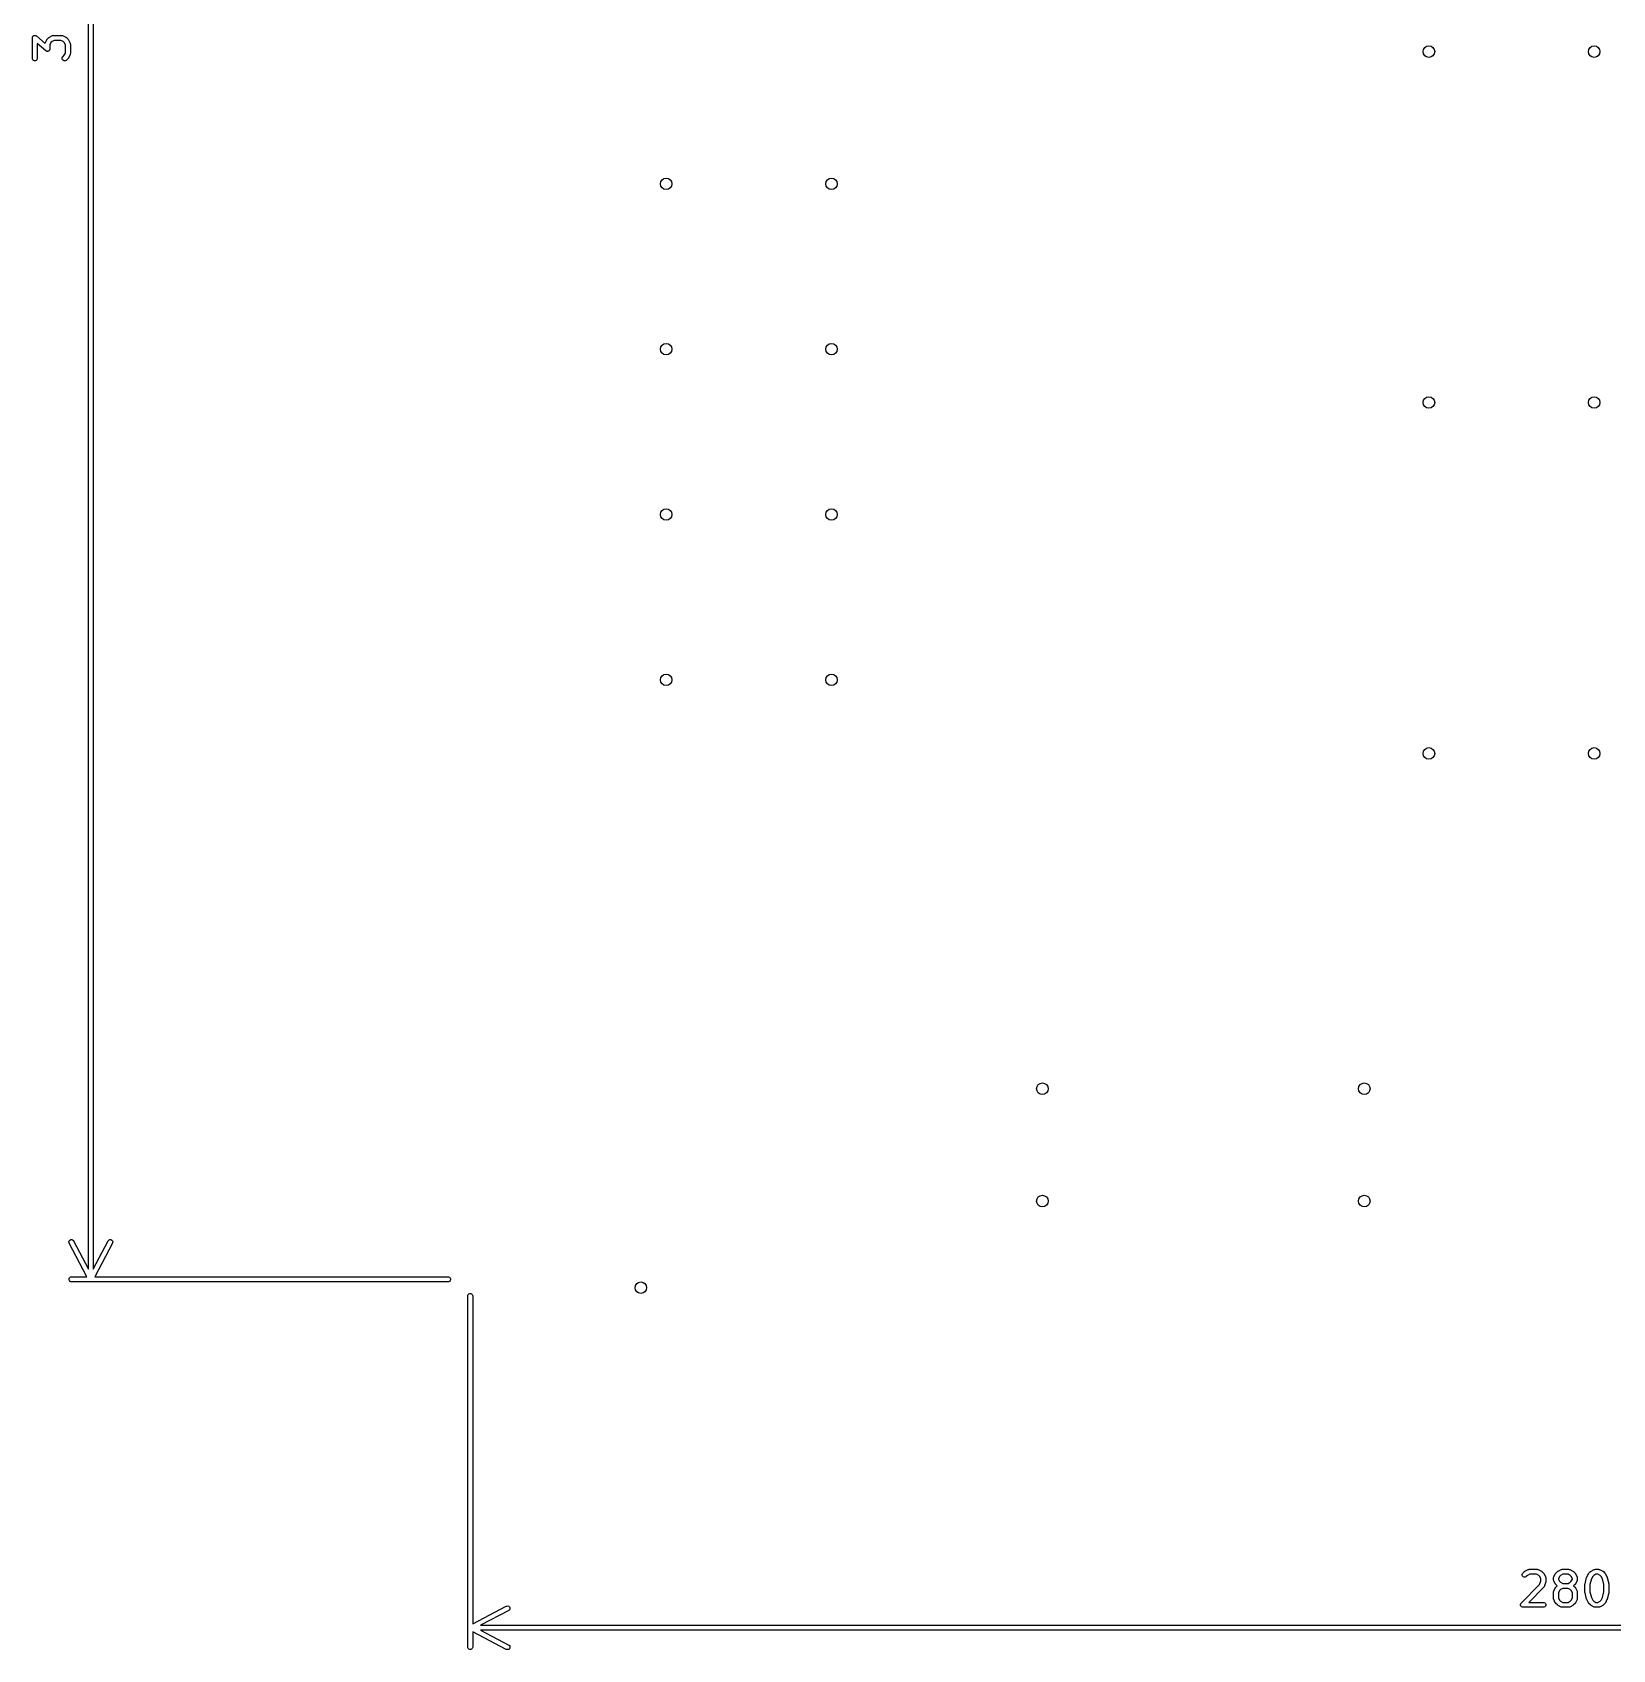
# Model space of a CAD drawing. Extents: x -0.32 to 3.42, y -0.03 to 3.8.
# Drawn here: x -0.325 to 1.557, y -0.031 to 1.895 of the extents above; entities that cross this region are included whole.
import ezdxf

# ---------------------------------------------------------------- set-up
doc = ezdxf.new("R2010")
doc.units = 0
doc.header["$MEASUREMENT"] = 0
doc.layers.add('BLACK', color=7, linetype='CONTINUOUS')

msp = doc.modelspace()

# ---------------------------------------------------------------- linework, layer by layer
at = {"layer": 'BLACK', "linetype": 'CONTINUOUS'}
for p, q in [((-0.258, 0.4221), (-0.258, 3.5979)), ((-0.2521, 3.5979), (-0.2521, 0.4221)), ((-0.3247, 1.8887), (-0.3245, 1.8892)), ((-0.3247, 1.8886), (-0.3247, 1.8887)), ((-0.3247, 1.8885), (-0.3247, 1.8886)), ((-0.3247, 1.8884), (-0.3247, 1.8885)), ((-0.3247, 1.8881), (-0.3247, 1.8884)), ((-0.3247, 1.8638), (-0.3247, 1.8881)), ((-0.3245, 1.8892), (-0.3243, 1.8896)), ((-0.3243, 1.8897), (-0.3242, 1.8898)), ((-0.3243, 1.8896), (-0.3243, 1.8897)), ((-0.3242, 1.8898), (-0.3239, 1.8901)), ((-0.3239, 1.8901), (-0.3236, 1.8905)), ((-0.3236, 1.8905), (-0.3235, 1.8905)), ((-0.3235, 1.8905), (-0.3234, 1.8906)), ((-0.3234, 1.8906), (-0.323, 1.8908)), ((-0.323, 1.8908), (-0.3225, 1.891)), ((-0.3225, 1.891), (-0.3224, 1.891)), ((-0.3224, 1.891), (-0.3223, 1.891)), ((-0.3223, 1.891), (-0.3219, 1.891)), ((-0.3219, 1.891), (-0.3214, 1.8911)), ((-0.3214, 1.8911), (-0.3213, 1.891)), ((-0.3213, 1.891), (-0.3212, 1.891)), ((-0.3212, 1.891), (-0.3207, 1.8909)), ((-0.3207, 1.8909), (-0.3203, 1.8907)), ((-0.3203, 1.8907), (-0.3202, 1.8906)), ((-0.3202, 1.8906), (-0.3201, 1.8906)), ((-0.3201, 1.8906), (-0.3201, 1.8905)), ((-0.3201, 1.8905), (-0.3198, 1.8904)), ((-0.3198, 1.8904), (-0.3096, 1.8814)), ((-0.307, 1.8865), (-0.3051, 1.8884)), ((-0.3051, 1.8884), (-0.3049, 1.8885)), ((-0.3049, 1.8885), (-0.3048, 1.8886)), ((-0.3048, 1.8886), (-0.3047, 1.8887)), ((-0.3047, 1.8887), (-0.3046, 1.8888)), ((-0.3047, 1.8887), (-0.3047, 1.8887)), ((-0.3046, 1.8888), (-0.3043, 1.8889)), ((-0.3043, 1.8889), (-0.3006, 1.8908)), ((-0.3006, 1.8908), (-0.3001, 1.891)), ((-0.3001, 1.891), (-0.2999, 1.891)), ((-0.2999, 1.891), (-0.2998, 1.891)), ((-0.2998, 1.891), (-0.2993, 1.8911)), ((-0.2993, 1.8911), (-0.2899, 1.8911)), ((-0.2899, 1.8911), (-0.2893, 1.891)), ((-0.2893, 1.891), (-0.2892, 1.891)), ((-0.2892, 1.891), (-0.2891, 1.891)), ((-0.2891, 1.891), (-0.2886, 1.8908)), ((-0.2886, 1.8908), (-0.2848, 1.8889)), ((-0.2848, 1.8889), (-0.2846, 1.8888)), ((-0.2846, 1.8888), (-0.2845, 1.8887)), ((-0.2845, 1.8887), (-0.2844, 1.8887)), ((-0.2844, 1.8887), (-0.2843, 1.8886)), ((-0.2843, 1.8886), (-0.2843, 1.8885)), ((-0.2843, 1.8885), (-0.2841, 1.8884)), ((-0.2841, 1.8884), (-0.2822, 1.8865)), ((-0.3087, 1.8728), (-0.3188, 1.8816)), ((-0.3188, 1.8816), (-0.3188, 1.8638)), ((-0.3096, 1.8814), (-0.3094, 1.882)), ((-0.3094, 1.882), (-0.3075, 1.8857)), ((-0.3085, 1.8726), (-0.3087, 1.8728)), ((-0.3084, 1.8726), (-0.3085, 1.8726)), ((-0.3084, 1.8725), (-0.3084, 1.8726)), ((-0.3082, 1.8725), (-0.3084, 1.8725)), ((-0.3078, 1.8723), (-0.3082, 1.8725)), ((-0.3073, 1.8721), (-0.3078, 1.8723)), ((-0.3075, 1.8857), (-0.3074, 1.886)), ((-0.3074, 1.886), (-0.3073, 1.886)), ((-0.3073, 1.8861), (-0.3072, 1.8862)), ((-0.3073, 1.886), (-0.3073, 1.8861)), ((-0.3072, 1.8721), (-0.3073, 1.8721)), ((-0.3072, 1.8863), (-0.307, 1.8865)), ((-0.3072, 1.8862), (-0.3072, 1.8863)), ((-0.3067, 1.8721), (-0.3072, 1.8721)), ((-0.3072, 1.8721), (-0.3072, 1.8721)), ((-0.3062, 1.8721), (-0.3067, 1.8721)), ((-0.3061, 1.8722), (-0.3062, 1.8721)), ((-0.306, 1.8722), (-0.3061, 1.8722)), ((-0.3056, 1.8724), (-0.306, 1.8722)), ((-0.3051, 1.8726), (-0.3056, 1.8724)), ((-0.305, 1.8727), (-0.3051, 1.8726)), ((-0.3051, 1.8726), (-0.3051, 1.8726)), ((-0.3047, 1.873), (-0.305, 1.8727)), ((-0.3043, 1.8734), (-0.3047, 1.873)), ((-0.3042, 1.8735), (-0.3043, 1.8735)), ((-0.3043, 1.8735), (-0.3043, 1.8734)), ((-0.3041, 1.874), (-0.3042, 1.8735)), ((-0.3039, 1.8744), (-0.3041, 1.874)), ((-0.3038, 1.8746), (-0.3039, 1.8746)), ((-0.3039, 1.8746), (-0.3039, 1.8744)), ((-0.3025, 1.8826), (-0.3038, 1.8799)), ((-0.3038, 1.8799), (-0.3038, 1.875)), ((-0.3038, 1.875), (-0.3038, 1.8747)), ((-0.3038, 1.8747), (-0.3038, 1.8746)), ((-0.3013, 1.8838), (-0.3025, 1.8826)), ((-0.2986, 1.8852), (-0.3013, 1.8838)), ((-0.2906, 1.8852), (-0.2986, 1.8852)), ((-0.2879, 1.8838), (-0.2906, 1.8852)), ((-0.2867, 1.8826), (-0.2879, 1.8838)), ((-0.2854, 1.8799), (-0.2867, 1.8826)), ((-0.2867, 1.8674), (-0.2854, 1.8701)), ((-0.2854, 1.8701), (-0.2854, 1.8799)), ((-0.2822, 1.8865), (-0.282, 1.8863)), ((-0.282, 1.8863), (-0.2819, 1.8862)), ((-0.2819, 1.8862), (-0.2819, 1.8861)), ((-0.2819, 1.8861), (-0.2818, 1.886)), ((-0.2818, 1.886), (-0.2818, 1.886)), ((-0.2818, 1.886), (-0.2816, 1.8857)), ((-0.2816, 1.8857), (-0.2798, 1.882)), ((-0.2798, 1.8681), (-0.2816, 1.8643)), ((-0.2798, 1.882), (-0.2795, 1.8814)), ((-0.2795, 1.8686), (-0.2798, 1.8681)), ((-0.2795, 1.8814), (-0.2795, 1.8813)), ((-0.2795, 1.8813), (-0.2795, 1.8812)), ((-0.2795, 1.8812), (-0.2794, 1.8806)), ((-0.2794, 1.8694), (-0.2795, 1.8688)), ((-0.2795, 1.8688), (-0.2795, 1.8687)), ((-0.2795, 1.8687), (-0.2795, 1.8686)), ((-0.2794, 1.8806), (-0.2794, 1.8694)), ((-0.3247, 1.8632), (-0.3247, 1.8638)), ((-0.3242, 1.8621), (-0.3247, 1.8632)), ((-0.3234, 1.8613), (-0.3242, 1.8621)), ((-0.3223, 1.8609), (-0.3234, 1.8613)), ((-0.3212, 1.8609), (-0.3223, 1.8609)), ((-0.3201, 1.8613), (-0.3212, 1.8609)), ((-0.3193, 1.8621), (-0.3201, 1.8613)), ((-0.3189, 1.8632), (-0.3193, 1.8621)), ((-0.3188, 1.8638), (-0.3189, 1.8632)), ((-0.289, 1.8643), (-0.2886, 1.8654)), ((-0.289, 1.8632), (-0.289, 1.8643)), ((-0.2886, 1.8621), (-0.289, 1.8632)), ((-0.2886, 1.8654), (-0.2882, 1.8659)), ((-0.2878, 1.8613), (-0.2886, 1.8621)), ((-0.2882, 1.8659), (-0.2867, 1.8674)), ((-0.2867, 1.8609), (-0.2878, 1.8613)), ((-0.2856, 1.8609), (-0.2867, 1.8609)), ((-0.2845, 1.8613), (-0.2856, 1.8609)), ((-0.2841, 1.8617), (-0.2845, 1.8613)), ((-0.2822, 1.8636), (-0.2841, 1.8617)), ((-0.282, 1.8638), (-0.2822, 1.8636)), ((-0.2819, 1.8638), (-0.282, 1.8638)), ((-0.2818, 1.864), (-0.2819, 1.8639)), ((-0.2819, 1.8639), (-0.2819, 1.8638)), ((-0.2816, 1.8643), (-0.2818, 1.8641)), ((-0.2818, 1.8641), (-0.2818, 1.864)), ((-0.2811, 0.4547), (-0.2807, 0.4558)), ((-0.281, 0.4535), (-0.2811, 0.4547)), ((-0.2807, 0.453), (-0.281, 0.4535)), ((-0.2807, 0.4558), (-0.28, 0.4567)), ((-0.2599, 0.413), (-0.2807, 0.453)), ((-0.28, 0.4567), (-0.2789, 0.4572)), ((-0.2789, 0.4572), (-0.2778, 0.4573)), ((-0.2778, 0.4573), (-0.2767, 0.4569)), ((-0.2767, 0.4569), (-0.2758, 0.4562)), ((-0.2758, 0.4562), (-0.2755, 0.4557)), ((-0.2755, 0.4557), (-0.258, 0.4221)), ((-0.2521, 0.4221), (-0.2346, 0.4557)), ((-0.2293, 0.453), (-0.2502, 0.413)), ((-0.2346, 0.4557), (-0.2342, 0.4562)), ((-0.2342, 0.4562), (-0.2334, 0.4569)), ((-0.2334, 0.4569), (-0.2323, 0.4573)), ((-0.2323, 0.4573), (-0.2311, 0.4572)), ((-0.2311, 0.4572), (-0.2301, 0.4567)), ((-0.2301, 0.4567), (-0.2294, 0.4558)), ((-0.2294, 0.4558), (-0.229, 0.4547)), ((-0.2291, 0.4535), (-0.2293, 0.453)), ((-0.229, 0.4547), (-0.2291, 0.4535)), ((-0.281, 0.4106), (-0.2806, 0.4116)), ((-0.281, 0.4094), (-0.281, 0.4106)), ((-0.2806, 0.4084), (-0.281, 0.4094)), ((-0.2806, 0.4116), (-0.2798, 0.4125)), ((-0.2798, 0.4075), (-0.2806, 0.4084)), ((-0.2798, 0.4125), (-0.2787, 0.4129)), ((-0.2787, 0.4071), (-0.2798, 0.4075)), ((-0.2787, 0.4129), (-0.2781, 0.413)), ((-0.2781, 0.407), (-0.2787, 0.4071)), ((-0.2781, 0.413), (-0.2599, 0.413)), ((0.1703, 0.407), (-0.2781, 0.407)), ((-0.2502, 0.413), (0.1703, 0.413)), ((0.1703, 0.413), (0.1709, 0.4129)), ((0.1709, 0.4071), (0.1703, 0.407)), ((0.1709, 0.4129), (0.172, 0.4125)), ((0.172, 0.4075), (0.1709, 0.4071)), ((0.172, 0.4125), (0.1728, 0.4116)), ((0.1728, 0.4084), (0.172, 0.4075)), ((0.1728, 0.4116), (0.1732, 0.4106)), ((0.1732, 0.4094), (0.1728, 0.4084)), ((0.1732, 0.4106), (0.1732, 0.4094)), ((0.1939, 0.3903), (0.194, 0.3909)), ((0.1939, -0.0281), (0.1939, 0.3903)), ((0.194, 0.3909), (0.1944, 0.392)), ((0.1944, 0.392), (0.1952, 0.3928)), ((0.1952, 0.3928), (0.1963, 0.3932)), ((0.1963, 0.3932), (0.1974, 0.3932)), ((0.1974, 0.3932), (0.1985, 0.3928)), ((0.1985, 0.3928), (0.1993, 0.392)), ((0.1993, 0.392), (0.1997, 0.3909)), ((0.1997, 0.3909), (0.1998, 0.3903)), ((0.1998, 0.3903), (0.1998, -0.0001)), ((1.4496, 0.0586), (1.45, 0.0596)), ((1.4496, 0.0574), (1.4496, 0.0586)), ((1.45, 0.0596), (1.4504, 0.0601)), ((1.4504, 0.0601), (1.4523, 0.062)), ((1.4523, 0.062), (1.4525, 0.0621)), ((1.4525, 0.0621), (1.4526, 0.0622)), ((1.4526, 0.0622), (1.4526, 0.0623)), ((1.4526, 0.0623), (1.4527, 0.0623)), ((1.4527, 0.0623), (1.4528, 0.0623)), ((1.4528, 0.0623), (1.453, 0.0625)), ((1.453, 0.0625), (1.4568, 0.0644)), ((1.4588, 0.0588), (1.4561, 0.0574)), ((1.4568, 0.0644), (1.4573, 0.0646)), ((1.4573, 0.0646), (1.4574, 0.0646)), ((1.4574, 0.0646), (1.4575, 0.0646)), ((1.4575, 0.0646), (1.4581, 0.0647)), ((1.4581, 0.0647), (1.4675, 0.0647)), ((1.4668, 0.0588), (1.4588, 0.0588)), ((1.4695, 0.0574), (1.4668, 0.0588)), ((1.4675, 0.0647), (1.4681, 0.0646)), ((1.4681, 0.0646), (1.4682, 0.0646)), ((1.4682, 0.0646), (1.4683, 0.0646)), ((1.4683, 0.0646), (1.4688, 0.0644)), ((1.4688, 0.0644), (1.4726, 0.0625)), ((1.4726, 0.0625), (1.4728, 0.0623)), ((1.4728, 0.0623), (1.4729, 0.0623)), ((1.4729, 0.0623), (1.473, 0.0623)), ((1.473, 0.0623), (1.4731, 0.0622)), ((1.4731, 0.0622), (1.4731, 0.0621)), ((1.4731, 0.0621), (1.4733, 0.062)), ((1.4733, 0.062), (1.4752, 0.0601)), ((1.4752, 0.0601), (1.4754, 0.0599)), ((1.4754, 0.0599), (1.4754, 0.0598)), ((1.4754, 0.0598), (1.4755, 0.0597)), ((1.4755, 0.0597), (1.4756, 0.0596)), ((1.4756, 0.0596), (1.4756, 0.0596)), ((1.4756, 0.0596), (1.4758, 0.0593)), ((1.4758, 0.0593), (1.4776, 0.0556)), ((1.4873, 0.0556), (1.4892, 0.0593)), ((1.4892, 0.0593), (1.4894, 0.0596)), ((1.4894, 0.0596), (1.4895, 0.0597)), ((1.4894, 0.0596), (1.4894, 0.0596)), ((1.4895, 0.0598), (1.4896, 0.0599)), ((1.4895, 0.0597), (1.4895, 0.0598)), ((1.4896, 0.0599), (1.4898, 0.0601)), ((1.4898, 0.0601), (1.4917, 0.062)), ((1.4917, 0.062), (1.4919, 0.0621)), ((1.4919, 0.0622), (1.492, 0.0623)), ((1.4919, 0.0621), (1.4919, 0.0622)), ((1.492, 0.0623), (1.4921, 0.0623)), ((1.4921, 0.0623), (1.4922, 0.0623)), ((1.4922, 0.0623), (1.4924, 0.0625)), ((1.4924, 0.0625), (1.4962, 0.0644)), ((1.4982, 0.0588), (1.4955, 0.0574)), ((1.4962, 0.0644), (1.4967, 0.0646)), ((1.4967, 0.0646), (1.4968, 0.0646)), ((1.4968, 0.0646), (1.4969, 0.0646)), ((1.4969, 0.0646), (1.4975, 0.0647)), ((1.4975, 0.0647), (1.505, 0.0647)), ((1.5043, 0.0588), (1.4982, 0.0588)), ((1.507, 0.0574), (1.5043, 0.0588)), ((1.505, 0.0647), (1.5056, 0.0646)), ((1.5056, 0.0646), (1.5057, 0.0646)), ((1.5057, 0.0646), (1.5058, 0.0646)), ((1.5058, 0.0646), (1.5063, 0.0644)), ((1.5063, 0.0644), (1.5101, 0.0625)), ((1.5101, 0.0625), (1.5103, 0.0623)), ((1.5103, 0.0623), (1.5104, 0.0623)), ((1.5104, 0.0623), (1.5105, 0.0623)), ((1.5105, 0.0623), (1.5105, 0.0622)), ((1.5105, 0.0622), (1.5106, 0.0621)), ((1.5106, 0.0621), (1.5108, 0.062)), ((1.5108, 0.062), (1.5127, 0.0601)), ((1.5127, 0.0601), (1.5129, 0.0599)), ((1.5129, 0.0599), (1.5129, 0.0598)), ((1.5129, 0.0598), (1.513, 0.0597)), ((1.513, 0.0597), (1.5131, 0.0596)), ((1.5131, 0.0596), (1.5131, 0.0596)), ((1.5131, 0.0596), (1.5133, 0.0593)), ((1.5133, 0.0593), (1.5151, 0.0556)), ((1.5267, 0.0556), (1.5286, 0.0593)), ((1.5286, 0.0593), (1.5287, 0.0596)), ((1.5287, 0.0596), (1.5288, 0.0596)), ((1.5288, 0.0597), (1.5289, 0.0598)), ((1.5288, 0.0596), (1.5288, 0.0597)), ((1.5289, 0.0598), (1.529, 0.0599)), ((1.529, 0.0599), (1.5291, 0.0601)), ((1.5291, 0.0601), (1.531, 0.062)), ((1.531, 0.062), (1.5312, 0.0621)), ((1.5312, 0.0621), (1.5313, 0.0622)), ((1.5313, 0.0622), (1.5314, 0.0623)), ((1.5314, 0.0623), (1.5315, 0.0623)), ((1.5315, 0.0623), (1.5318, 0.0625)), ((1.5315, 0.0623), (1.5315, 0.0623)), ((1.5318, 0.0625), (1.5355, 0.0644)), ((1.5376, 0.0588), (1.5349, 0.0574)), ((1.5355, 0.0644), (1.5361, 0.0646)), ((1.5361, 0.0646), (1.5362, 0.0646)), ((1.5362, 0.0646), (1.5363, 0.0646)), ((1.5363, 0.0646), (1.5369, 0.0647)), ((1.5369, 0.0647), (1.5406, 0.0647)), ((1.5399, 0.0588), (1.5376, 0.0588)), ((1.5426, 0.0574), (1.5399, 0.0588)), ((1.5406, 0.0647), (1.5412, 0.0646)), ((1.5412, 0.0646), (1.5413, 0.0646)), ((1.5413, 0.0646), (1.5414, 0.0646)), ((1.5414, 0.0646), (1.5419, 0.0644)), ((1.5419, 0.0644), (1.5457, 0.0625)), ((1.5457, 0.0625), (1.5459, 0.0623)), ((1.5459, 0.0623), (1.546, 0.0623)), ((1.546, 0.0623), (1.5461, 0.0623)), ((1.5461, 0.0623), (1.5462, 0.0622)), ((1.5462, 0.0622), (1.5462, 0.0621)), ((1.5462, 0.0621), (1.5464, 0.062)), ((1.5464, 0.062), (1.5483, 0.0601)), ((1.5483, 0.0601), (1.5485, 0.0599)), ((1.5485, 0.0599), (1.5486, 0.0598)), ((1.5486, 0.0598), (1.5486, 0.0597)), ((1.5486, 0.0597), (1.5487, 0.0596)), ((1.5487, 0.0596), (1.5487, 0.0596)), ((1.5487, 0.0596), (1.5489, 0.0593)), ((1.5489, 0.0593), (1.5507, 0.0556)), ((1.4485, 0.0245), (1.4705, 0.0465)), ((1.45, 0.0563), (1.4496, 0.0574)), ((1.4509, 0.0555), (1.45, 0.0563)), ((1.4519, 0.0551), (1.4509, 0.0555)), ((1.4531, 0.0551), (1.4519, 0.0551)), ((1.4541, 0.0555), (1.4531, 0.0551)), ((1.4546, 0.0559), (1.4541, 0.0555)), ((1.4561, 0.0574), (1.4546, 0.0559)), ((1.4752, 0.0428), (1.4577, 0.0253)), ((1.4707, 0.0562), (1.4695, 0.0574)), ((1.4705, 0.0465), (1.472, 0.051)), ((1.472, 0.0535), (1.4707, 0.0562)), ((1.472, 0.051), (1.472, 0.0535)), ((1.4756, 0.0432), (1.4752, 0.0428)), ((1.4757, 0.0434), (1.4756, 0.0433)), ((1.4756, 0.0433), (1.4756, 0.0432)), ((1.4759, 0.0439), (1.4757, 0.0434)), ((1.4778, 0.0496), (1.4759, 0.0439)), ((1.4776, 0.0556), (1.4778, 0.055)), ((1.4778, 0.055), (1.4778, 0.0549)), ((1.4778, 0.0549), (1.4779, 0.0548)), ((1.4779, 0.0498), (1.4778, 0.0496)), ((1.4779, 0.0548), (1.4779, 0.0542)), ((1.4779, 0.0542), (1.4779, 0.0505)), ((1.4779, 0.0505), (1.4779, 0.0502)), ((1.4779, 0.0502), (1.4779, 0.0501)), ((1.4779, 0.0501), (1.4779, 0.05)), ((1.4779, 0.05), (1.4779, 0.0499)), ((1.4779, 0.0499), (1.4779, 0.0498)), ((1.487, 0.0542), (1.4871, 0.0548)), ((1.487, 0.0524), (1.487, 0.0542)), ((1.4871, 0.0518), (1.487, 0.0524)), ((1.4871, 0.055), (1.4873, 0.0556)), ((1.4871, 0.0549), (1.4871, 0.055)), ((1.4871, 0.0548), (1.4871, 0.0549)), ((1.4871, 0.0517), (1.4871, 0.0518)), ((1.4871, 0.0516), (1.4871, 0.0517)), ((1.4873, 0.051), (1.4871, 0.0516)), ((1.4871, 0.0381), (1.4873, 0.0387)), ((1.4892, 0.0473), (1.4873, 0.051)), ((1.4873, 0.0387), (1.4892, 0.0424)), ((1.4894, 0.047), (1.4892, 0.0473)), ((1.4892, 0.0424), (1.4894, 0.0427)), ((1.4895, 0.0469), (1.4894, 0.047)), ((1.4894, 0.047), (1.4894, 0.047)), ((1.4894, 0.0427), (1.4894, 0.0428)), ((1.4894, 0.0428), (1.4895, 0.0428)), ((1.4895, 0.0468), (1.4895, 0.0469)), ((1.4896, 0.0468), (1.4895, 0.0468)), ((1.4895, 0.0429), (1.4896, 0.043)), ((1.4895, 0.0428), (1.4895, 0.0429)), ((1.4898, 0.0465), (1.4896, 0.0468)), ((1.4896, 0.043), (1.4898, 0.0432)), ((1.4914, 0.0449), (1.4898, 0.0465)), ((1.4898, 0.0432), (1.4914, 0.0449)), ((1.4943, 0.0562), (1.4929, 0.0535)), ((1.4929, 0.0535), (1.4929, 0.0531)), ((1.4929, 0.0531), (1.4943, 0.0504)), ((1.4943, 0.0394), (1.4929, 0.0367)), ((1.4955, 0.0574), (1.4943, 0.0562)), ((1.4943, 0.0504), (1.4955, 0.0492)), ((1.4955, 0.0406), (1.4943, 0.0394)), ((1.4955, 0.0492), (1.4982, 0.0478)), ((1.4982, 0.0419), (1.4955, 0.0406)), ((1.4982, 0.0478), (1.5043, 0.0478)), ((1.5043, 0.0419), (1.4982, 0.0419)), ((1.5043, 0.0478), (1.507, 0.0492)), ((1.507, 0.0406), (1.5043, 0.0419)), ((1.5082, 0.0562), (1.507, 0.0574)), ((1.507, 0.0492), (1.5082, 0.0504)), ((1.5082, 0.0394), (1.507, 0.0406)), ((1.5095, 0.0535), (1.5082, 0.0562)), ((1.5082, 0.0504), (1.5095, 0.0531)), ((1.5095, 0.0367), (1.5082, 0.0394)), ((1.5095, 0.0531), (1.5095, 0.0535)), ((1.5127, 0.0465), (1.511, 0.0449)), ((1.511, 0.0449), (1.5127, 0.0432)), ((1.5129, 0.0468), (1.5127, 0.0465)), ((1.5127, 0.0432), (1.5129, 0.043)), ((1.513, 0.0469), (1.5129, 0.0468)), ((1.5129, 0.0468), (1.5129, 0.0468)), ((1.5129, 0.043), (1.5129, 0.0429)), ((1.5129, 0.0429), (1.513, 0.0428)), ((1.5131, 0.047), (1.513, 0.0469)), ((1.513, 0.0428), (1.5131, 0.0428)), ((1.5133, 0.0473), (1.5131, 0.047)), ((1.5131, 0.047), (1.5131, 0.047)), ((1.5131, 0.0428), (1.5131, 0.0427)), ((1.5131, 0.0427), (1.5133, 0.0424)), ((1.5151, 0.051), (1.5133, 0.0473)), ((1.5133, 0.0424), (1.5151, 0.0387)), ((1.5151, 0.0556), (1.5153, 0.055)), ((1.5153, 0.0516), (1.5151, 0.051)), ((1.5151, 0.0387), (1.5153, 0.0381)), ((1.5153, 0.055), (1.5153, 0.0549)), ((1.5153, 0.0549), (1.5154, 0.0548)), ((1.5154, 0.0518), (1.5153, 0.0517)), ((1.5153, 0.0517), (1.5153, 0.0516)), ((1.5154, 0.0548), (1.5154, 0.0542)), ((1.5154, 0.0542), (1.5154, 0.0524)), ((1.5154, 0.0524), (1.5154, 0.0518)), ((1.5245, 0.0469), (1.5246, 0.0471)), ((1.5245, 0.0468), (1.5245, 0.0469)), ((1.5245, 0.0467), (1.5245, 0.0468)), ((1.5245, 0.0374), (1.5245, 0.0467)), ((1.5246, 0.0475), (1.5265, 0.055)), ((1.5246, 0.0474), (1.5246, 0.0475)), ((1.5246, 0.0473), (1.5246, 0.0474)), ((1.5246, 0.0471), (1.5246, 0.0473)), ((1.5265, 0.055), (1.5266, 0.0553)), ((1.5265, 0.055), (1.5265, 0.055)), ((1.5265, 0.055), (1.5265, 0.055)), ((1.5266, 0.0553), (1.5267, 0.0555)), ((1.5267, 0.0555), (1.5267, 0.0556)), ((1.5267, 0.0555), (1.5267, 0.0555)), ((1.5321, 0.0532), (1.5304, 0.0464)), ((1.5304, 0.0464), (1.5304, 0.0377)), ((1.5337, 0.0562), (1.5321, 0.0532)), ((1.5349, 0.0574), (1.5337, 0.0562)), ((1.5438, 0.0562), (1.5426, 0.0574)), ((1.5453, 0.0532), (1.5438, 0.0562)), ((1.547, 0.0464), (1.5453, 0.0532)), ((1.547, 0.0377), (1.547, 0.0464)), ((1.5507, 0.0556), (1.5508, 0.0555)), ((1.5508, 0.0555), (1.5508, 0.0555)), ((1.5508, 0.0555), (1.5509, 0.0553)), ((1.5509, 0.0553), (1.551, 0.055)), ((1.551, 0.055), (1.551, 0.055)), ((1.551, 0.055), (1.551, 0.055)), ((1.551, 0.055), (1.5528, 0.0475)), ((1.5528, 0.0475), (1.5529, 0.0474)), ((1.5529, 0.0474), (1.5529, 0.0473)), ((1.5529, 0.0473), (1.5529, 0.0471)), ((1.5529, 0.0471), (1.5529, 0.0469)), ((1.5529, 0.0469), (1.5529, 0.0468)), ((1.5529, 0.0468), (1.5529, 0.0467)), ((1.5529, 0.0467), (1.5529, 0.0374)), ((0.1998, -0.0001), (0.2398, 0.0207)), ((0.2398, 0.0207), (0.2404, 0.0209)), ((0.2404, 0.0209), (0.2415, 0.021)), ((0.2415, 0.021), (0.2426, 0.0207)), ((0.2426, 0.0207), (0.2435, 0.0199)), ((0.2435, 0.0199), (0.244, 0.0189)), ((1.4477, 0.0229), (1.4482, 0.024)), ((1.4477, 0.0218), (1.4477, 0.0229)), ((1.4482, 0.0207), (1.4477, 0.0218)), ((1.4482, 0.024), (1.4485, 0.0245)), ((1.449, 0.0199), (1.4482, 0.0207)), ((1.45, 0.0195), (1.449, 0.0199)), ((1.4506, 0.0194), (1.45, 0.0195)), ((1.475, 0.0194), (1.4506, 0.0194)), ((1.4577, 0.0253), (1.475, 0.0253)), ((1.475, 0.0253), (1.4756, 0.0253)), ((1.4756, 0.0195), (1.475, 0.0194)), ((1.4756, 0.0253), (1.4766, 0.0248)), ((1.4766, 0.0199), (1.4756, 0.0195)), ((1.4766, 0.0248), (1.4774, 0.024)), ((1.4774, 0.0207), (1.4766, 0.0199)), ((1.4774, 0.024), (1.4779, 0.0229)), ((1.4779, 0.0218), (1.4774, 0.0207)), ((1.4779, 0.0229), (1.4779, 0.0218)), ((1.487, 0.0374), (1.4871, 0.0379)), ((1.487, 0.0299), (1.487, 0.0374)), ((1.4871, 0.0293), (1.487, 0.0299)), ((1.4871, 0.038), (1.4871, 0.0381)), ((1.4871, 0.0379), (1.4871, 0.038)), ((1.4871, 0.0292), (1.4871, 0.0293)), ((1.4871, 0.0291), (1.4871, 0.0292)), ((1.4873, 0.0285), (1.4871, 0.0291)), ((1.4892, 0.0248), (1.4873, 0.0285)), ((1.4894, 0.0246), (1.4892, 0.0248)), ((1.4894, 0.0245), (1.4894, 0.0246)), ((1.4895, 0.0244), (1.4894, 0.0245)), ((1.4895, 0.0243), (1.4895, 0.0244)), ((1.4896, 0.0243), (1.4895, 0.0243)), ((1.4898, 0.024), (1.4896, 0.0243)), ((1.4917, 0.0222), (1.4898, 0.024)), ((1.4919, 0.022), (1.4917, 0.0222)), ((1.4919, 0.0219), (1.4919, 0.022)), ((1.492, 0.0219), (1.4919, 0.0219)), ((1.4921, 0.0218), (1.492, 0.0219)), ((1.4922, 0.0218), (1.4921, 0.0218)), ((1.4924, 0.0216), (1.4922, 0.0218)), ((1.4962, 0.0197), (1.4924, 0.0216)), ((1.4929, 0.0367), (1.4929, 0.0306)), ((1.4929, 0.0306), (1.4943, 0.0279)), ((1.4943, 0.0279), (1.4955, 0.0267)), ((1.4955, 0.0267), (1.4982, 0.0253)), ((1.4967, 0.0195), (1.4962, 0.0197)), ((1.4968, 0.0195), (1.4967, 0.0195)), ((1.4969, 0.0195), (1.4968, 0.0195)), ((1.4975, 0.0194), (1.4969, 0.0195)), ((1.505, 0.0194), (1.4975, 0.0194)), ((1.4982, 0.0253), (1.5043, 0.0253)), ((1.5043, 0.0253), (1.507, 0.0267)), ((1.5056, 0.0195), (1.505, 0.0194)), ((1.5057, 0.0195), (1.5056, 0.0195)), ((1.5058, 0.0195), (1.5057, 0.0195)), ((1.5063, 0.0197), (1.5058, 0.0195)), ((1.5101, 0.0216), (1.5063, 0.0197)), ((1.507, 0.0267), (1.5082, 0.0279)), ((1.5082, 0.0279), (1.5095, 0.0306)), ((1.5095, 0.0306), (1.5095, 0.0367)), ((1.5103, 0.0218), (1.5101, 0.0216)), ((1.5104, 0.0218), (1.5103, 0.0218)), ((1.5105, 0.0219), (1.5104, 0.0218)), ((1.5106, 0.022), (1.5105, 0.0219)), ((1.5105, 0.0219), (1.5105, 0.0219)), ((1.5108, 0.0222), (1.5106, 0.022)), ((1.5127, 0.024), (1.5108, 0.0222)), ((1.5129, 0.0243), (1.5127, 0.024)), ((1.513, 0.0244), (1.5129, 0.0243)), ((1.5129, 0.0243), (1.5129, 0.0243)), ((1.5131, 0.0245), (1.513, 0.0244)), ((1.5133, 0.0248), (1.5131, 0.0246)), ((1.5131, 0.0246), (1.5131, 0.0245)), ((1.5151, 0.0285), (1.5133, 0.0248)), ((1.5153, 0.0291), (1.5151, 0.0285)), ((1.5153, 0.0381), (1.5153, 0.038)), ((1.5153, 0.038), (1.5154, 0.0379)), ((1.5154, 0.0293), (1.5153, 0.0292)), ((1.5153, 0.0292), (1.5153, 0.0291)), ((1.5154, 0.0379), (1.5154, 0.0374)), ((1.5154, 0.0374), (1.5154, 0.0299)), ((1.5154, 0.0299), (1.5154, 0.0293)), ((1.5245, 0.0373), (1.5245, 0.0374)), ((1.5245, 0.0372), (1.5245, 0.0373)), ((1.5246, 0.037), (1.5245, 0.0372)), ((1.5246, 0.0368), (1.5246, 0.037)), ((1.5246, 0.0367), (1.5246, 0.0368)), ((1.5246, 0.0368), (1.5246, 0.0368)), ((1.5265, 0.0292), (1.5246, 0.0367)), ((1.5265, 0.0291), (1.5265, 0.0292)), ((1.5266, 0.0288), (1.5265, 0.0291)), ((1.5265, 0.0291), (1.5265, 0.0291)), ((1.5267, 0.0286), (1.5266, 0.0288)), ((1.5267, 0.0285), (1.5267, 0.0286)), ((1.5267, 0.0286), (1.5267, 0.0286)), ((1.5286, 0.0248), (1.5267, 0.0285)), ((1.5287, 0.0246), (1.5286, 0.0248)), ((1.5288, 0.0245), (1.5287, 0.0246)), ((1.5288, 0.0244), (1.5288, 0.0245)), ((1.5289, 0.0243), (1.5288, 0.0244)), ((1.529, 0.0243), (1.5289, 0.0243)), ((1.5291, 0.024), (1.529, 0.0243)), ((1.531, 0.0222), (1.5291, 0.024)), ((1.5304, 0.0377), (1.5321, 0.0309)), ((1.5312, 0.022), (1.531, 0.0222)), ((1.5313, 0.0219), (1.5312, 0.022)), ((1.5314, 0.0219), (1.5313, 0.0219)), ((1.5315, 0.0218), (1.5314, 0.0219)), ((1.5318, 0.0216), (1.5315, 0.0218)), ((1.5315, 0.0218), (1.5315, 0.0218)), ((1.5355, 0.0197), (1.5318, 0.0216)), ((1.5321, 0.0309), (1.5337, 0.0279)), ((1.5337, 0.0279), (1.5349, 0.0267)), ((1.5349, 0.0267), (1.5376, 0.0253)), ((1.5361, 0.0195), (1.5355, 0.0197)), ((1.5362, 0.0195), (1.5361, 0.0195)), ((1.5363, 0.0195), (1.5362, 0.0195)), ((1.5369, 0.0194), (1.5363, 0.0195)), ((1.5406, 0.0194), (1.5369, 0.0194)), ((1.5376, 0.0253), (1.5399, 0.0253)), ((1.5399, 0.0253), (1.5426, 0.0267)), ((1.5412, 0.0195), (1.5406, 0.0194)), ((1.5413, 0.0195), (1.5412, 0.0195)), ((1.5414, 0.0195), (1.5413, 0.0195)), ((1.5419, 0.0197), (1.5414, 0.0195)), ((1.5457, 0.0216), (1.5419, 0.0197)), ((1.5426, 0.0267), (1.5438, 0.0279)), ((1.5438, 0.0279), (1.5453, 0.0309)), ((1.5453, 0.0309), (1.547, 0.0377)), ((1.5459, 0.0218), (1.5457, 0.0216)), ((1.546, 0.0218), (1.5459, 0.0218)), ((1.5461, 0.0219), (1.546, 0.0218)), ((1.5462, 0.0219), (1.5461, 0.0219)), ((1.5464, 0.0222), (1.5462, 0.022)), ((1.5462, 0.022), (1.5462, 0.0219)), ((1.5483, 0.024), (1.5464, 0.0222)), ((1.5485, 0.0243), (1.5483, 0.024)), ((1.5486, 0.0243), (1.5485, 0.0243)), ((1.5487, 0.0245), (1.5486, 0.0244)), ((1.5486, 0.0244), (1.5486, 0.0243)), ((1.5489, 0.0248), (1.5487, 0.0246)), ((1.5487, 0.0246), (1.5487, 0.0245)), ((1.5507, 0.0285), (1.5489, 0.0248)), ((1.5508, 0.0286), (1.5507, 0.0285)), ((1.5509, 0.0288), (1.5508, 0.0286)), ((1.5508, 0.0286), (1.5508, 0.0286)), ((1.551, 0.0291), (1.5509, 0.0288)), ((1.5528, 0.0367), (1.551, 0.0292)), ((1.551, 0.0292), (1.551, 0.0291)), ((1.551, 0.0291), (1.551, 0.0291)), ((1.5529, 0.0368), (1.5528, 0.0367)), ((1.5529, 0.0374), (1.5529, 0.0373)), ((1.5529, 0.0373), (1.5529, 0.0372)), ((1.5529, 0.0372), (1.5529, 0.037)), ((1.5529, 0.037), (1.5529, 0.0368)), ((1.5529, 0.0368), (1.5529, 0.0368)), ((0.2426, 0.0155), (0.2089, -0.002)), ((0.243, 0.0158), (0.2426, 0.0155)), ((0.2438, 0.0167), (0.243, 0.0158)), ((0.2441, 0.0178), (0.2438, 0.0167)), ((0.244, 0.0189), (0.2441, 0.0178)), ((0.2398, -0.0307), (0.1998, -0.0099)), ((0.1998, -0.0099), (0.1998, -0.0281)), ((0.2089, -0.002), (2.9848, -0.002)), ((2.9848, -0.008), (0.2089, -0.008)), ((0.2089, -0.008), (0.2426, -0.0255)), ((0.194, -0.0287), (0.1939, -0.0281)), ((0.1944, -0.0297), (0.194, -0.0287)), ((0.1952, -0.0305), (0.1944, -0.0297)), ((0.1963, -0.031), (0.1952, -0.0305)), ((0.1974, -0.031), (0.1963, -0.031)), ((0.1985, -0.0305), (0.1974, -0.031)), ((0.1993, -0.0297), (0.1985, -0.0305)), ((0.1997, -0.0287), (0.1993, -0.0297)), ((0.1998, -0.0281), (0.1997, -0.0287)), ((0.2404, -0.0309), (0.2398, -0.0307)), ((0.2415, -0.031), (0.2404, -0.0309)), ((0.2426, -0.0307), (0.2415, -0.031)), ((0.2426, -0.0255), (0.243, -0.0258)), ((0.2435, -0.0299), (0.2426, -0.0307)), ((0.243, -0.0258), (0.2438, -0.0267)), ((0.244, -0.0289), (0.2435, -0.0299)), ((0.2438, -0.0267), (0.2441, -0.0278)), ((0.2441, -0.0278), (0.244, -0.0289))]:
    msp.add_line(p, q, dxfattribs=at)
at = {"layer": 'BLACK'}
for centre in [(1.3386, 1.8718), (1.3386, 1.8718), (1.5354, 1.8718), (1.5354, 1.8718), (0.4302, 1.7143), (0.4302, 1.7143), (0.6271, 1.7143), (0.6271, 1.7143), (0.4302, 1.5175), (0.4302, 1.5175), (0.6271, 1.5175), (0.6271, 1.5175), (1.3386, 1.454), (1.3386, 1.454), (1.5354, 1.454), (1.5354, 1.454), (0.4302, 1.3206), (0.4302, 1.3206), (0.6271, 1.3206), (0.6271, 1.3206), (0.4302, 1.1238), (0.4302, 1.1238), (0.6271, 1.1238), (0.6271, 1.1238), (1.3386, 1.0361), (1.3386, 1.0361), (1.5354, 1.0361), (1.5354, 1.0361), (0.8783, 0.6369), (0.8783, 0.6369), (1.2617, 0.6369), (1.2617, 0.6369), (0.8783, 0.5031), (0.8783, 0.5031), (1.2617, 0.5031), (1.2617, 0.5031), (0.4, 0.4), (0.4, 0.4)]:
    msp.add_circle(centre, 0.00689, dxfattribs=at)

doc.saveas('drawing.dxf')
